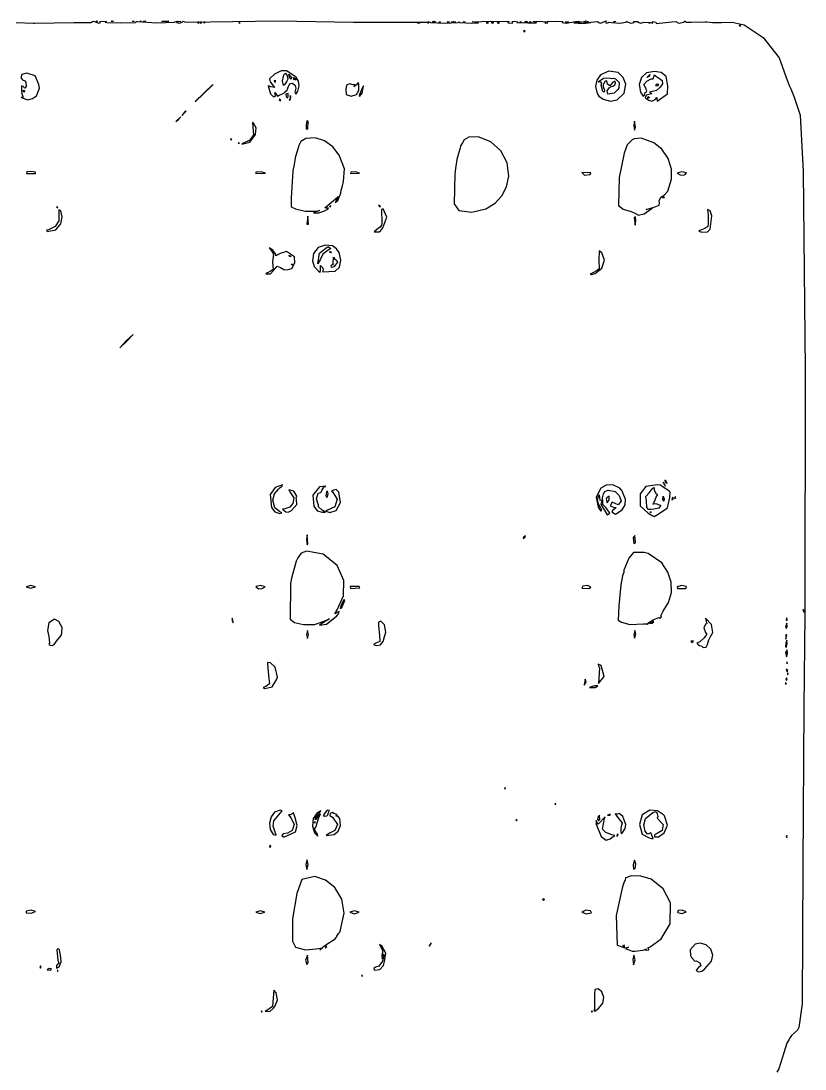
# Model space of a CAD drawing. Extents: x -33 to 316, y 14 to 132.
# Drawn here: x 270.2 to 316, y 70.5 to 131.8 of the extents above; entities that cross this region are included whole.
import ezdxf

# ---------------------------------------------------------------- set-up
doc = ezdxf.new("R2010")
doc.units = 0
doc.layers.add('Layer_1', color=7, linetype='CONTINUOUS')

msp = doc.modelspace()

# ---------------------------------------------------------------- linework, layer by layer
at = {"layer": 'Layer_1', "color": 7}
msp.add_lwpolyline([(269.92423, 131.67429), (270.9113, 131.62839), (271.001, 131.63039), (273.29202, 131.65959), (274.29418, 131.66664), (274.39268, 131.72799), (274.43748, 131.75269), (274.51178, 131.71809), (274.74533, 131.62899), (274.864293, 131.664178), (274.81593, 131.72449), (275.03818, 131.74579), (275.20795, 131.71909), (275.13203, 131.68206), (275.232991, 131.659628), (276.05418, 131.65139), (276.899005, 131.666128), (276.95873, 131.72429), (276.99453, 131.72229), (278.15624, 131.65089), (279.16823, 131.69499), (279.32948, 131.75579), (279.55109, 131.72049), (279.39442, 131.70499), (279.28932, 131.67659), (279.50338, 131.63919), (279.64377, 131.70289), (279.69217, 131.75579), (279.75817, 131.71319), (279.96336, 131.68409), (285.22994, 131.75829), (289.64319, 131.68979), (289.74249, 131.69055), (292.6912, 131.68655), (292.7897, 131.68855), (293.91131, 131.68355), (294.03831, 131.63235), (294.02471, 131.67015), (294.01211, 131.73445), (294.14992, 131.66885), (294.95606, 131.62945), (295.76039, 131.67175), (295.80019, 131.71405), (295.86619, 131.67175), (296.55411, 131.63795), (296.943575, 131.648325), (296.91394, 131.66095), (296.58586, 131.70575), (297.66536, 131.73725), (298.74486, 131.72485), (298.64966, 131.67315), (298.78724, 131.63555), (298.96716, 131.65755), (298.921458, 131.719375), (299.07299, 131.73725), (299.246876, 131.7134), (299.18941, 131.67185), (299.84558, 131.64035), (300.303508, 131.648488), (300.36416, 131.66075), (300.143679, 131.718175), (300.51233, 131.74065), (300.880529, 131.715025), (300.81924, 131.67185), (300.88274, 131.63705), (300.99916, 131.65755), (300.94626, 131.72045), (301.4331, 131.75065), (301.876854, 131.718913), (301.84585, 131.65875), (302.07415, 131.63445), (302.40146, 131.69445), (302.72349, 131.74735), (303.012551, 131.704363), (302.77719, 131.66475), (302.53377, 131.65775), (302.78777, 131.63315), (303.21111, 131.62915), (303.38044, 131.64955), (303.22081, 131.66345), (303.089298, 131.716525), (303.25591, 131.75685), (303.40158, 131.69335), (303.46508, 131.62985), (303.52858, 131.69335), (303.9077, 131.72975), (303.9871, 131.66695), (304.0708, 131.63055), (304.1877, 131.66745), (304.40697, 131.75635), (304.38577, 131.65915), (304.44927, 131.63485), (304.58685, 131.69205), (304.72443, 131.67655), (305.22185, 131.62505), (305.56052, 131.69285), (305.62272, 131.75065), (305.64932, 131.69835), (305.86233, 131.63295), (306.05024, 131.66795), (306.018775, 131.726413), (306.23844, 131.72615), (306.34237, 131.66845), (306.42087, 131.63295), (306.64343, 131.69075), (307.03521, 131.66575), (307.14104, 131.63295), (307.14804, 131.67235), (307.13744, 131.71805), (307.31736, 131.68645), (307.34086, 131.61355), (308.24871, 131.70875), (308.51128, 131.729688), (308.55965, 131.66745), (308.68565, 131.63075), (308.9321, 131.69355), (309.0349, 131.75705), (309.0742, 131.69355), (309.3822, 131.67865), (310.20013, 131.70815), (310.3037, 131.70315), (310.63943, 131.67285), (311.16638, 131.67485), (311.787185, 131.68545), (312.4748, 131.53765), (313.59238, 130.789935), (314.52363, 129.59498), (314.99013, 128.30684), (315.13471, 127.95188), (315.21251, 127.79457), (315.40937, 127.30381), (315.74756, 126.25368), (315.931245, 122.965811), (316.04119, 111.39468), (316.02009, 97.04368), (316.01509, 95.26568), (315.97399, 91.68851), (315.91199, 82.41751), (315.86709, 74.33184), (315.67193, 72.94947), (315.59313, 72.79635), (315.42379, 72.64353), (315.25446, 72.47876), (315.16976, 72.37317), (315.08506, 72.22771), (314.98586, 72.02699), (314.79242, 71.47434), (314.51047, 70.52943), (314.39085, 70.34652)], dxfattribs=at)
for points in [[(274.60686, 131.74257), (274.68796, 131.73957), (274.63236, 131.71737), (274.60676, 131.74297)], [(275.47205, 131.74283), (275.62022, 131.74283), (275.54612, 131.72343), (275.47202, 131.74283)], [(276.72088, 131.74183), (276.82672, 131.74183), (276.77382, 131.72043), (276.72092, 131.74183)], [(277.14686, 131.74271), (277.22796, 131.73971), (277.17236, 131.71751), (277.14676, 131.74311)], [(277.37786, 131.74313), (277.50486, 131.74113), (277.42996, 131.72163), (277.37786, 131.74273)], [(278.479, 131.74513), (278.86, 131.74489), (278.65763, 131.72899), (278.447996, 131.733689), (278.479, 131.74519)], [(280.626, 131.67121), (280.5862, 131.71351), (280.5202, 131.67121), (280.56, 131.62891), (280.626, 131.67121)], [(280.753, 131.67121), (280.7343, 131.71351), (280.6895, 131.67121), (280.7082, 131.62891), (280.753, 131.67121)], [(280.96467, 131.67121), (280.94597, 131.71351), (280.90117, 131.67121), (280.91987, 131.62891), (280.96467, 131.67121)], [(283.02754, 131.65441), (282.94644, 131.65741), (282.97204, 131.63181), (283.02764, 131.65401)], [(293.54825, 131.65841), (293.35775, 131.65841), (293.45295, 131.64011), (293.54825, 131.65841)], [(294.25747, 131.71347), (294.33967, 131.75577), (294.448, 131.71347), (294.3658, 131.67117), (294.25747, 131.71347)], [(294.62788, 131.69917), (294.73372, 131.69917), (294.68082, 131.67777), (294.62792, 131.69917)], [(295.11472, 131.70017), (295.26288, 131.70017), (295.18878, 131.68077), (295.11468, 131.70017)], [(295.35813, 131.68737), (295.48513, 131.72237), (295.61213, 131.70597), (295.48513, 131.67097), (295.35813, 131.68737)], [(296.04686, 131.70037), (296.17386, 131.69837), (296.09896, 131.67887), (296.04686, 131.69997)], [(297.52839, 131.65641), (297.40139, 131.65841), (297.45349, 131.63731), (297.52839, 131.65681)], [(297.84509, 131.67441), (297.69692, 131.67441), (297.77102, 131.63131), (297.84512, 131.67441)], [(298.18375, 131.65791), (298.03559, 131.65791), (298.10969, 131.63851), (298.18379, 131.65791)], [(299.36922, 131.69937), (299.47505, 131.69937), (299.42215, 131.67797), (299.36925, 131.69937)], [(299.65497, 131.71367), (299.71347, 131.75597), (299.8243, 131.71367), (299.7658, 131.67137), (299.65497, 131.71367)], [(299.91955, 131.69937), (300.02538, 131.69937), (299.97248, 131.67797), (299.91958, 131.69937)], [(302.0468, 131.71367), (302.21613, 131.71367), (302.16323, 131.67197), (302.04681, 131.71367)], [(304.8408, 131.71367), (304.9678, 131.75237), (304.9466, 131.71367), (304.84077, 131.71367)], [(306.98821, 131.65391), (306.90711, 131.65691), (306.93271, 131.63131), (306.98831, 131.65351)], [(299.676, 131.16321), (299.6337, 131.20551), (299.5914, 131.16321), (299.6337, 131.12091), (299.676, 131.16321)], [(312.27987, 131.48512), (312.19877, 131.48812), (312.22437, 131.46252), (312.27997, 131.48472)], [(270.88044, 127.22176), (271.10998, 127.38206), (271.29364, 127.82715), (271.25434, 128.05281), (271.038854, 128.544628), (270.55348, 128.70793), (270.25437, 128.62323), (270.20707, 128.4297), (270.29687, 128.32636), (270.4239, 128.25286), (270.4891, 128.18116), (270.5049, 127.93774), (270.425405, 127.825499), (270.34204, 127.93474), (270.22941, 127.96904), (270.22899, 127.60713), (270.26599, 127.52103), (270.32289, 127.34608), (270.30699, 127.28678), (270.21169, 127.27778), (270.60496, 127.14613), (270.88013, 127.22193)], [(285.09332, 127.35509), (285.07062, 127.4595), (285.04212, 127.57406), (285.11892, 127.49086), (285.199479, 127.361013), (285.29089, 127.42936), (285.49438, 127.50346), (285.63666, 127.57556), (285.68956, 127.64966), (285.75146, 127.68136), (285.875, 127.98796), (285.96, 128.10794), (286.08742, 128.12424), (286.23912, 127.99399), (286.27922, 127.83088), (286.25452, 127.75428), (286.21402, 127.60475), (286.278535, 127.480144), (286.38439, 127.66015), (286.47359, 127.97778), (286.43759, 128.23178), (286.29722, 128.47088), (285.72854, 128.8351), (285.413336, 128.84837), (285.03181, 128.64636), (284.73276, 128.36923), (284.75356, 128.28453), (284.78246, 128.19953), (285.02873, 127.87264), (284.80944, 127.91864), (284.66476, 127.97144), (284.799431, 127.500466), (284.962521, 127.335217), (285.09338, 127.35497)], [(285.49575, 128.25282), (285.57665, 128.61265), (285.67145, 128.70785), (285.76725, 128.55851), (285.79805, 128.35955), (285.74845, 128.23825), (285.68495, 128.14225), (285.62145, 128.05305), (285.55795, 127.98825), (285.49585, 128.25284)], [(285.90874, 128.47811), (285.87224, 128.64249), (286.02009, 128.46808), (286.010976, 128.359215), (285.90878, 128.47808)], [(305.05066, 127.14158), (305.465824, 127.53828), (305.57429, 128.06155), (305.410413, 128.456536), (305.12262, 128.74191), (304.575434, 128.825758), (304.09223, 128.60113), (303.871623, 128.3064), (303.79779, 127.93715), (303.88239, 127.51976), (303.99403, 127.37013), (304.24117, 127.19407), (304.673809, 127.069323), (305.0507, 127.14157)], [(307.28481, 127.17312), (307.38301, 127.28979), (307.37121, 127.18789), (307.40561, 127.0702), (308.00026, 127.4929), (308.02916, 127.97702), (307.9131, 128.51681), (307.638435, 128.747643), (307.2324, 128.81241), (306.772771, 128.730969), (306.48067, 128.45158), (306.339899, 128.038958), (306.41647, 127.60784), (306.575768, 127.367909), (306.66089, 127.43139), (306.68799, 127.58621), (306.74919, 127.60151), (306.79709, 127.67731), (306.68652, 127.90526), (306.61492, 128.055), (306.78791, 128.24238), (307.03693, 128.38227), (307.165155, 128.370683), (307.20428, 128.49717), (307.237741, 128.608424), (307.30697, 128.54327), (307.47199, 128.43281), (307.693105, 128.280566), (307.71175, 128.09464), (307.5652, 127.88126), (307.35353, 127.70206), (306.95722, 127.60546), (307.02072, 127.56506), (307.08422, 127.50156), (306.97838, 127.48036), (306.76328, 127.41736), (306.70278, 127.24802), (306.80905, 127.18402), (306.90705, 127.13002), (307.088519, 127.066064), (307.28471, 127.17322)], [(306.788, 128.44737), (306.97223, 128.62326), (306.93223, 128.51743), (306.78795, 128.44733)], [(281.42534, 128.02), (281.42437, 128.0506), (280.39301, 127.05688), (280.450198, 127.090225), (280.81772, 127.43788), (281.42532, 128.01996)], [(285.03165, 128.27402), (285.07105, 128.30582), (285.07105, 128.15766), (285.03165, 128.27407)], [(286.16109, 128.33032), (286.13239, 128.45393), (286.23822, 128.39343), (286.292085, 128.291256), (286.16112, 128.33033)], [(289.82292, 127.46324), (289.89702, 127.59814), (289.96052, 127.69194), (289.96552, 128.06734), (289.90992, 128.16757), (289.81592, 128.03559), (289.6719, 127.90695), (289.6749, 127.93165), (289.7245, 128.02355), (289.6992, 128.03945), (289.6234, 128.02945), (289.40527, 128.08415), (289.23953, 128.00945), (289.20553, 127.75355), (289.21773, 127.46474), (289.50574, 127.3583), (289.82312, 127.46329)], [(304.50965, 127.47409), (304.46735, 127.6751), (304.5867, 127.85478), (304.72923, 127.93398), (304.79853, 127.94568), (304.92532, 128.03068), (304.96762, 128.13651), (304.94642, 128.24234), (304.88292, 128.20474), (304.80882, 128.17304), (304.72182, 128.08804), (304.621735, 127.97251), (304.4996, 128.05804), (304.4596, 128.25257), (304.35507, 128.24357), (304.27587, 128.10446), (304.24557, 128.02916), (304.24599, 127.92745), (304.31059, 127.71565), (304.306128, 127.598901), (304.22389, 127.64215), (304.12057, 128.00472), (304.16347, 128.12459), (304.05763, 128.17499), (303.9518, 128.20999), (304.25664, 128.40727), (304.4363, 128.43457), (304.67341, 128.40907), (304.78697, 128.38957), (304.85857, 128.41707), (304.9637, 128.36927), (305.172286, 128.153999), (305.15555, 127.84344), (305.09475, 127.74674), (304.88174, 127.53811), (304.50974, 127.47411)], [(307.43359, 127.96248), (307.50174, 128.036979), (307.40189, 128.06317), (307.29605, 127.98777), (307.43364, 127.96247)], [(270.339, 127.6471), (270.3813, 127.7131), (270.4236, 127.6733), (270.3813, 127.6073), (270.339, 127.6471)], [(285.833, 127.37439), (285.833, 127.51197), (285.69191, 127.47317), (285.70301, 127.33558), (285.798205, 127.273118), (285.83295, 127.37438)], [(285.98515, 127.34251), (285.921838, 127.390185), (285.93435, 127.30031), (285.91845, 127.18389), (285.87535, 127.13219), (285.96925, 127.17439), (285.98515, 127.34255)], [(290.14429, 127.53564), (290.23909, 127.96498), (290.19329, 127.90558), (289.97671, 127.41367), (289.99741, 127.33587), (290.14425, 127.53562)], [(285.3885, 127.1416), (285.32, 127.1839), (285.3038, 127.1416), (285.3723, 127.0993), (285.3885, 127.1416)], [(306.8371, 127.23642), (306.8727, 127.35326), (306.9574, 127.29226), (306.83717, 127.23646)], [(279.54555, 126.16181), (279.26226, 125.89275), (279.39237, 125.97465), (279.54555, 126.16179)], [(279.87319, 126.48542), (279.76347, 126.42422), (279.60999, 126.23692), (279.87319, 126.48544)], [(283.58241, 124.66778), (283.90786, 125.12782), (283.947798, 125.51077), (283.80856, 125.79463), (283.74606, 125.82933), (283.80346, 125.09664), (283.579983, 124.790069), (283.22506, 124.6226), (283.12358, 124.5616), (283.58233, 124.66778)], [(286.98146, 125.43767), (286.99506, 125.9081), (286.91606, 125.9171), (286.87026, 125.69008), (286.88736, 125.45903), (286.98146, 125.43783)], [(306.1333, 125.54912), (306.0789, 125.90336), (306.026, 125.64228), (306.063939, 125.372416), (306.13331, 125.54908)], [(287.62294, 120.55265), (287.9121, 120.63815), (288.14434, 120.75442), (288.192528, 120.827608), (288.05494, 120.81462), (287.97084, 120.83912), (288.70931, 121.46071), (288.75271, 121.49461), (288.64799, 121.3173), (288.583091, 121.157511), (288.73309, 121.2659), (288.90679, 121.69732), (288.93239, 121.86751), (288.99269, 122.04058), (289.06979, 122.37965), (289.11198, 123.121763), (288.81007, 123.91369), (288.434415, 124.412965), (287.954304, 124.75781), (287.41218, 124.926885), (286.85049, 124.89885), (286.56648, 124.71329), (286.44541, 124.47266), (286.23726, 123.75548), (286.17006, 123.37448), (286.10676, 122.99348), (286.00264, 121.40591), (286.00222, 120.89784), (286.25241, 120.7797), (286.813929, 120.64041), (287.43097, 120.65466), (287.65322, 120.68166), (287.35564, 120.56012), (287.31454, 120.54072), (287.62282, 120.55272)], [(297.38999, 120.77637), (297.917564, 121.10839), (298.316766, 121.538801), (298.585321, 122.064345), (298.72095, 122.68176), (298.636541, 123.459935), (298.265224, 124.161709), (297.673922, 124.700813), (296.92956, 124.99098), (296.37803, 124.96318), (296.11999, 124.81447), (296.01416, 124.64446), (295.90833, 124.45505), (295.87203, 124.32484), (295.78103, 124.00946), (295.68983, 123.66194), (295.62923, 123.28094), (295.56433, 122.82413), (295.52843, 121.06729), (295.801034, 120.682315), (296.56446, 120.59485), (297.38996, 120.77637)], [(282.48446, 124.90051), (282.44936, 124.83081), (282.52406, 124.81351), (282.48446, 124.90051)], [(282.9852, 124.62716), (282.9041, 124.63016), (282.9297, 124.60456), (282.9853, 124.62676)], [(306.63827, 120.49515), (307.11058, 120.82235), (306.96336, 120.77415), (306.74566, 120.74125), (307.22821, 120.87576), (307.51058, 120.99439), (307.52888, 121.14147), (307.50478, 121.25788), (307.60168, 121.47183), (307.80841, 121.57399), (308.018105, 121.817441), (308.23962, 122.51459), (308.242032, 123.100507), (308.037573, 123.719296), (307.6757, 124.268922), (307.20587, 124.64735), (306.461899, 124.90976), (306.04279, 124.88114), (305.94339, 124.81384), (305.63344, 124.51751), (305.47102, 124.04348), (305.17387, 122.61251), (305.13327, 120.97149), (305.41479, 120.75994), (305.87103, 120.63566), (306.12125, 120.51066), (306.299078, 120.411455), (306.63826, 120.49516)], [(271.05553, 122.84148), (271.054623, 122.9249), (270.79177, 122.95582), (270.545091, 122.943203), (270.52294, 122.84708), (271.05553, 122.84108)], [(284.49949, 122.86638), (284.25024, 122.94278), (283.944575, 122.932618), (283.92994, 122.84288), (284.49949, 122.86638)], [(290.00283, 122.86638), (289.77504, 122.94288), (289.488261, 122.932546), (289.47566, 122.84281), (290.00283, 122.86641)], [(303.48158, 122.77818), (303.51468, 122.88336), (302.99521, 122.90236), (303.152365, 122.758514), (303.4816, 122.77816)], [(309.03444, 122.78318), (309.11634, 122.88902), (308.84117, 122.95102), (308.566, 122.86882), (308.74592, 122.77042), (308.9392, 122.74682), (309.0344, 122.78322)], [(307.82048, 121.45138), (307.77558, 121.50428), (307.68748, 121.43768), (307.8204, 121.45138)], [(272.25123, 119.56404), (272.5306, 119.906144), (272.62358, 120.31286), (272.54008, 120.6578), (272.41633, 120.730061), (272.42476, 120.6196), (272.42776, 120.50505), (272.42276, 120.08614), (272.21145, 119.74967), (272.02006, 119.64322), (271.81898, 119.56452), (271.698675, 119.529833), (271.74658, 119.46552), (272.25123, 119.56402)], [(272.33642, 120.88597), (272.28632, 120.89197), (272.36462, 120.81367), (272.33642, 120.88567)], [(288.33015, 120.91817), (288.31045, 120.97717), (288.24595, 120.89347), (288.33015, 120.91817)], [(291.14383, 119.44428), (291.25166, 119.52568), (291.35524, 119.68107), (291.58971, 120.29608), (291.3888, 120.77424), (291.28763, 120.73624), (291.29563, 119.91827), (291.27443, 119.81997), (291.20913, 119.70746), (291.11383, 119.64776), (290.84851, 119.43868), (291.14358, 119.44468)], [(291.19824, 120.94837), (291.10024, 120.99357), (291.19974, 120.87685), (291.19874, 120.94845)], [(310.32963, 119.43428), (310.48602, 119.59287), (310.59799, 120.37308), (310.48645, 120.66163), (310.34678, 120.74933), (310.38548, 120.43235), (310.38348, 120.23166), (310.37198, 119.90022), (310.361621, 119.754629), (310.17511, 119.63564), (309.89583, 119.52167), (309.83623, 119.48067), (309.89293, 119.46147), (310.00395, 119.41777), (310.32985, 119.43427)], [(287.02135, 119.88199), (286.97145, 120.34766), (286.90865, 119.87679), (287.02137, 119.88179)], [(306.15299, 120.07249), (306.122815, 120.310513), (306.05169, 120.25953), (306.11519, 119.81849), (306.15299, 120.07249)], [(284.78803, 116.98688), (285.11333, 117.32962), (285.189024, 117.429595), (285.36995, 117.34582), (285.57695, 117.2357), (285.77766, 117.2108), (286.040079, 117.297611), (286.21162, 117.62797), (286.19842, 117.98688), (285.73716, 118.29405), (285.35291, 118.16705), (285.09882, 118.04005), (285.10182, 118.13945), (284.93945, 118.37228), (284.718363, 118.499915), (284.85945, 118.32818), (284.96989, 118.13343), (284.91809, 117.67981), (284.94629, 117.24348), (284.83249, 117.15398), (284.61974, 117.03964), (284.52074, 116.97704), (284.7881, 116.98704)], [(288.57553, 117.13897), (288.833665, 117.365735), (288.91066, 117.77847), (288.79891, 118.23054), (288.65123, 118.44883), (288.427639, 118.620274), (287.99506, 118.6535), (287.587909, 118.515018), (287.30048, 118.17237), (287.24538, 117.74144), (287.3545, 117.40504), (287.68718, 117.06637), (287.72458, 117.18279), (287.71658, 117.47428), (287.83216, 117.36043), (287.86756, 117.25515), (287.82436, 117.10804), (288.57532, 117.13894)], [(287.55314, 117.56524), (287.66677, 118.19129), (288.05396, 118.50571), (288.13666, 118.55861), (288.18606, 118.55861), (288.27076, 118.50571), (288.322286, 118.460546), (288.16508, 118.3592), (287.846773, 118.125679), (287.70668, 117.81151), (287.55321, 117.56524)], [(288.24599, 118.25171), (288.28579, 118.29401), (288.35179, 118.25171), (288.31199, 118.20941), (288.24599, 118.25171)], [(303.77605, 117.00402), (304.15677, 117.31643), (304.318103, 117.786331), (304.15977, 118.20692), (303.99984, 118.31855), (303.98344, 117.7893), (304.00414, 117.28296), (303.88832, 117.17562), (303.62948, 117.04145), (303.48647, 116.97415), (303.56057, 116.95455), (303.77655, 117.00405)], [(285.89475, 118.00052), (285.88975, 118.06822), (286.00264, 117.99522), (285.89506, 118.00022)], [(286.02349, 117.53204), (286.06829, 117.57434), (286.08699, 117.53204), (286.04219, 117.48974), (286.02349, 117.53204)], [(288.35777, 117.34971), (288.33067, 117.48078), (288.39037, 117.53518), (288.47577, 117.52718), (288.46337, 117.59218), (288.48147, 117.95553), (288.54237, 117.86803), (288.62707, 117.80743), (288.705478, 117.664623), (288.50241, 117.3922), (288.35785, 117.3499)], [(276.39776, 113.04511), (276.76753, 113.44593), (276.34901, 113.06448), (275.97923, 112.66367), (276.39776, 113.04511)], [(307.8887, 104.59433), (307.75192, 104.8081), (307.85695, 104.57833), (307.88865, 104.59433)], [(307.972, 104.75792), (307.9085, 104.89301), (307.850475, 104.937098), (307.873, 104.80021), (307.972, 104.75791)], [(285.45203, 103.03001), (285.3171, 103.10411), (285.056775, 103.31884), (284.93208, 103.75266), (285.025278, 104.138413), (285.25802, 104.40667), (285.36737, 104.50137), (285.48378, 104.58647), (285.50418, 104.65197), (285.07618, 104.504431), (284.77772, 104.08345), (284.848995, 103.338559), (285.055238, 103.078666), (285.33559, 102.97271), (285.452, 103.03001)], [(286.01543, 103.16181), (286.332219, 103.509825), (286.31279, 103.7916), (286.29159, 103.8681), (286.34079, 104.00429), (286.155324, 104.282826), (285.87181, 104.36406), (285.96751, 104.18552), (286.15174, 103.891645), (286.10575, 103.55661), (285.933348, 103.354175), (285.62938, 103.249), (285.49971, 103.2267), (285.69849, 103.08391), (285.81706, 103.06021), (286.01537, 103.16177)], [(287.81564, 103.17961), (287.60142, 103.378878), (287.60542, 103.51066), (287.56332, 103.57276), (287.49132, 103.83125), (287.570439, 104.176401), (287.73934, 104.2059), (287.79744, 104.31875), (287.90266, 104.51336), (288.03437, 104.58126), (287.65525, 104.53656), (287.270825, 104.052673), (287.3184, 103.40614), (287.525166, 103.134133), (287.81783, 103.05474), (288.0132, 103.05555)], [(288.63689, 103.16031), (288.890581, 103.619766), (288.7841, 104.22938), (288.62755, 104.3813), (288.47199, 104.3548), (288.35954, 104.277), (288.42494, 104.2471), (288.69889, 103.82498), (288.558524, 103.37928), (288.13498, 103.18108), (288.03432, 103.11758), (288.265598, 103.048853), (288.63684, 103.16038)], [(288.16137, 104.13909), (288.125745, 104.294105), (288.05997, 104.25679), (288.03567, 104.01362), (288.09917, 103.91932), (288.16137, 104.13907)], [(304.6223, 103.00771), (304.41613, 103.31271), (304.227599, 103.514196), (304.22437, 103.70795), (304.20547, 103.90037), (304.26857, 104.13425), (304.33907, 104.26125), (304.52819, 104.33765), (304.932803, 104.262495), (305.179, 104.03731), (305.29042, 103.69555), (305.11812, 103.48435), (304.7586, 103.64641), (304.65806, 103.43882), (304.85223, 103.35002), (304.990779, 103.339058), (304.94653, 103.26532), (304.81297, 103.18062), (304.75607, 103.07764), (304.957188, 102.949273), (305.34165, 103.20018), (305.522506, 103.483946), (305.53597, 103.81314), (305.32171, 104.32077), (305.22171, 104.45979), (304.80838, 104.66039), (304.408473, 104.646775), (304.10086, 104.46597), (303.824415, 103.929506), (303.93962, 103.35999), (304.103963, 103.116705), (304.16338, 103.19826), (304.09988, 103.30762), (304.03638, 103.40892), (303.97288, 103.53459), (303.911401, 103.816693), (304.00368, 104.06962), (304.01858, 103.92475), (304.036281, 103.754633), (304.12509, 103.77845), (304.16199, 103.68865), (304.11779, 103.60395), (304.10129, 103.51925), (304.23086, 103.29346), (304.33271, 103.13193), (304.465656, 102.896859), (304.62231, 103.00759)], [(307.4626, 102.94693), (307.993434, 103.303673), (308.12739, 103.92317), (308.15329, 104.22845), (308.10559, 104.28135), (308.01569, 104.34025), (307.90621, 104.42665), (307.69455, 104.55632), (307.59236, 104.64492), (307.42272, 104.66242), (306.73502, 104.55099), (306.40821, 104.13633), (306.41221, 103.42133), (306.87728, 103.01016), (307.10626, 102.85629), (307.21696, 102.81099), (307.46265, 102.9469)], [(306.88947, 103.21241), (306.79437, 103.34158), (306.76347, 103.71544), (306.73857, 103.97502), (306.93213, 104.18111), (307.15035, 104.4619), (307.21245, 104.509271), (307.22445, 104.3462), (307.31195, 104.17305), (307.418825, 104.089306), (307.33835, 103.97521), (307.25365, 103.76771), (307.18405, 103.5864), (307.14065, 103.5335), (307.23595, 103.5646), (307.36883, 103.5389), (307.45243, 103.5088), (307.60516, 103.4744), (307.495356, 103.302663), (307.21003, 103.23006), (307.01953, 103.21856), (306.88931, 103.21256)], [(304.58326, 103.77883), (304.59326, 103.99612), (304.44587, 103.91912), (304.41947, 103.81697), (304.47747, 103.60429), (304.58371, 103.77883)], [(307.71832, 103.79729), (307.74052, 103.98503), (307.80402, 103.83687), (307.78247, 103.695233), (307.71832, 103.79727)], [(308.35437, 103.86083), (308.29087, 103.94303), (308.25447, 103.76074), (308.35437, 103.86086)], [(308.48137, 103.90913), (308.43427, 103.95513), (308.41557, 103.86203), (308.48137, 103.90913)], [(306.97857, 103.0537), (306.99727, 103.096), (307.04207, 103.0537), (307.02337, 103.0114), (306.97857, 103.0537)], [(286.98269, 101.20161), (286.93039, 101.74136), (286.89139, 101.44502), (286.93369, 101.14869), (286.98259, 101.20159)], [(299.67692, 101.59422), (299.70297, 101.681705), (299.58622, 101.61862), (299.55702, 101.52972), (299.67686, 101.59422)], [(306.13422, 101.29101), (306.08142, 101.68791), (306.00272, 101.55386), (306.0267, 101.230716), (306.13426, 101.29101)], [(288.06786, 96.52069), (288.66941, 97.00996), (288.76471, 97.12744), (288.81201, 97.25415), (288.65326, 97.18355), (288.546624, 97.11711), (288.69156, 97.35214), (289.05422, 98.16386), (289.07392, 99.07675), (288.6972, 99.93604), (287.880154, 100.600624), (286.89801, 100.78853), (286.592135, 100.67084), (286.38364, 100.39307), (286.28944, 100.19991), (286.02081, 99.20103), (285.95571, 98.88353), (285.95071, 96.81747), (286.197655, 96.615183), (286.71763, 96.48725), (287.35739, 96.49136), (287.93472, 96.68693), (288.23622, 96.82966), (287.79111, 96.55551), (287.65353, 96.44879), (288.06798, 96.52069)], [(306.59546, 96.53796), (306.78807, 96.53396), (306.83037, 96.49166), (306.87267, 96.55516), (306.90847, 96.61866), (307.20623, 96.78799), (307.48653, 96.91499), (307.54303, 96.87269), (307.65003, 96.93619), (307.61223, 96.99969), (307.73993, 97.26658), (308.066746, 97.779182), (308.226024, 98.356769), (308.213115, 98.961774), (308.02337, 99.55663), (307.66085, 100.10182), (306.87675, 100.641), (306.6399, 100.7026), (306.00647, 100.6956), (305.73235, 100.36752), (305.45687, 99.66249), (305.43957, 99.55067), (305.37537, 99.34871), (305.26393, 98.81954), (305.15083, 97.58659), (305.12513, 96.7558), (305.32055, 96.64128), (305.80278, 96.49165), (306.59549, 96.53715)], [(271.05084, 98.70394), (270.78668, 98.77804), (270.50841, 98.69134), (270.77257, 98.61724), (271.05084, 98.70394)], [(284.31254, 98.60874), (284.47841, 98.69344), (284.22308, 98.77814), (283.94174, 98.71034), (284.09029, 98.58806), (284.31254, 98.60876)], [(290.01662, 98.62954), (289.98262, 98.71354), (289.4557, 98.70754), (289.4773, 98.60673), (290.01665, 98.62963)], [(303.46144, 98.59214), (303.52844, 98.69797), (303.30079, 98.77807), (303.042025, 98.729648), (302.99812, 98.61059), (303.46147, 98.59209)], [(309.06966, 98.60514), (309.10276, 98.71033), (308.82142, 98.77813), (308.56609, 98.70053), (308.59429, 98.5947), (309.06965, 98.6052)], [(288.97216, 97.49749), (289.13507, 97.89106), (289.09327, 97.966188), (289.00647, 97.79386), (288.88899, 97.5187), (288.870628, 97.425784), (288.97219, 97.4975)], [(316.01674, 97.29391), (315.91008, 97.37971), (315.97308, 97.21171), (316.01678, 97.29391)], [(272.14999, 95.3299), (272.24409, 95.4569), (272.29319, 95.518), (272.56314, 95.84659), (272.60304, 95.99758), (272.60604, 96.31525), (272.429465, 96.680474), (272.15968, 96.81316), (271.82788, 96.5855), (271.752166, 96.152939), (271.82688, 95.78604), (271.88458, 95.41825), (271.82648, 95.332289), (271.91628, 95.29387), (272.03386, 95.26977), (272.15028, 95.32987)], [(282.59457, 96.74604), (282.54417, 96.85793), (282.55217, 96.70371), (282.60257, 96.59182), (282.59457, 96.74604)], [(310.26039, 95.18182), (310.33669, 95.3362), (310.41129, 95.59532), (310.50249, 95.75592), (310.646154, 96.023159), (310.57399, 96.49163), (310.23118, 96.85856), (310.25448, 96.69914), (310.296568, 96.531659), (310.21708, 96.5217), (310.13238, 96.30756), (310.21708, 96.02597), (310.30178, 95.91614), (310.25838, 95.87844), (310.12573, 95.69044), (309.89912, 95.47563), (309.71077, 95.41413), (309.81659, 95.28713), (310.0054, 95.22163), (310.0912, 95.15673), (310.26035, 95.18183)], [(315.00074, 96.81804), (314.95274, 96.88434), (314.93024, 96.77004), (314.97999, 96.708398), (315.00064, 96.81804)], [(287.01841, 95.9202), (286.95491, 96.15304), (286.89141, 95.9202), (286.95491, 95.68737), (287.01841, 95.9202)], [(291.23064, 95.3169), (291.37822, 95.50889), (291.44612, 95.70846), (291.53442, 96.05622), (291.46465, 96.485556), (291.23777, 96.69557), (291.100401, 96.639535), (291.11619, 96.41439), (291.17419, 95.87782), (291.18689, 95.49682), (290.98669, 95.43332), (290.806269, 95.332878), (290.90259, 95.29776), (291.01756, 95.26606), (291.23055, 95.31696)], [(306.1447, 95.9341), (306.0918, 96.15303), (306.0261, 95.91666), (306.078541, 95.691218), (306.14473, 95.93406)], [(307.10282, 96.57566), (307.21141, 96.65666), (307.08441, 96.64866), (306.95741, 96.56766), (307.10282, 96.57566)], [(315.00074, 96.42819), (314.98104, 96.57636), (314.89954, 96.34659), (314.966953, 96.286136), (315.00069, 96.42819)], [(309.52086, 95.51431), (309.37041, 95.52641), (309.42121, 95.44171), (309.52081, 95.51421)], [(314.99211, 95.3958), (314.97801, 95.58147), (314.92391, 95.40057), (314.895998, 95.187824), (314.96581, 95.16986), (314.99201, 95.3958)], [(314.98045, 95.8908), (314.91445, 95.8978), (314.92665, 95.634), (314.98045, 95.89079)], [(315.01607, 94.7983), (315.00227, 95.00878), (314.8949, 94.85844), (314.9586, 94.61528), (315.016, 94.7983)], [(314.98777, 94.32124), (314.96667, 94.26914), (314.98617, 94.19424), (314.98817, 94.32124)], [(284.89128, 92.85899), (285.1558, 93.29536), (285.2031, 93.42552), (285.07148, 94.00798), (284.79209, 94.2492), (284.62032, 94.2769), (284.64402, 93.9446), (284.69862, 93.34537), (284.74332, 93.03469), (284.51528, 92.86628), (284.357154, 92.808224), (284.46788, 92.75703), (284.89128, 92.85896)], [(304.30355, 93.46256), (304.11759, 94.1032), (303.95524, 94.1866), (303.97634, 94.07864), (304.01994, 93.96223), (303.97594, 93.05784), (304.30356, 93.46257)], [(315.04307, 93.80097), (314.92919, 93.89417), (314.99939, 93.73994), (315.04309, 93.80094)], [(303.2533, 93.12966), (303.1905, 93.29547), (303.1226, 92.96157), (303.25332, 93.12966)], [(314.95847, 93.03897), (314.91617, 93.08377), (314.87387, 93.06507), (314.91617, 93.02027), (314.95847, 93.03897)], [(315.00077, 93.31913), (314.95847, 93.38013), (314.91617, 93.29293), (314.95847, 93.23193), (315.00077, 93.31913)], [(315.02877, 93.66588), (315.00737, 93.61298), (315.02877, 93.56008), (315.02877, 93.66591)], [(303.77276, 92.81159), (303.92591, 92.91742), (303.74013, 92.91442), (303.53905, 92.85242), (303.44375, 92.80862), (303.77271, 92.81162)], [(298.53313, 86.92427), (298.51443, 86.96657), (298.46963, 86.92427), (298.48833, 86.88197), (298.53313, 86.92427)], [(301.47349, 85.99001), (301.45479, 86.05601), (301.41179, 86.01661), (301.47349, 85.99001)], [(285.12981, 84.1966), (285.04971, 84.4181), (284.943766, 84.708215), (284.986283, 85.020503), (285.47739, 85.60288), (285.3632, 85.64058), (285.03653, 85.52645), (284.825591, 85.254636), (284.735269, 84.891709), (284.771552, 84.519247), (284.94043, 84.21883), (285.12981, 84.19663)], [(285.56076, 84.09261), (285.62016, 84.09061), (286.24887, 84.38263), (286.35977, 84.75563), (286.22826, 85.20137), (286.14976, 85.44186), (286.13316, 85.50436), (286.06606, 85.44366), (285.93601, 85.38416), (285.841826, 85.368846), (286.00241, 85.18425), (286.17174, 84.82106), (286.062409, 84.451739), (285.79557, 84.29958), (285.528428, 84.264959), (285.45207, 84.14705), (285.5607, 84.09305)], [(287.54601, 84.2468), (287.41414, 84.44671), (287.35714, 84.61355), (287.42344, 84.61455), (287.46864, 84.72062), (287.62797, 85.22739), (287.72017, 85.44254), (287.54421, 85.25013), (287.420241, 85.084341), (287.41781, 85.17983), (287.62053, 85.43702), (287.73344, 85.608799), (287.51827, 85.48462), (287.289203, 85.160055), (287.24162, 84.71981), (287.361003, 84.320321), (287.55303, 84.13024), (287.54603, 84.24665)], [(288.08479, 85.31563), (288.14409, 85.38453), (288.18879, 85.50541), (288.23429, 85.62419), (288.10075, 85.64089), (287.99249, 85.51541), (287.92869, 85.41561), (287.86519, 85.32771), (287.93219, 85.28991), (288.08488, 85.31561)], [(288.51435, 84.22066), (288.754309, 84.414078), (288.88206, 84.75124), (288.83846, 85.1585), (288.62521, 85.42255), (288.50015, 85.45845), (288.41655, 85.50525), (288.28837, 85.46365), (288.25557, 85.33841), (288.42712, 85.23436), (288.71184, 84.80776), (288.55733, 84.470556), (288.25105, 84.29911), (288.05275, 84.17749), (288.51439, 84.22069)], [(288.64656, 85.27619), (288.63856, 85.34149), (288.68376, 85.29629), (288.64626, 85.27609)], [(304.64174, 83.97636), (304.83022, 84.10621), (304.917978, 84.175026), (304.73752, 84.20461), (304.38827, 84.34239), (304.2027, 84.54668), (304.32048, 85.15624), (304.36048, 85.25983), (303.94986, 84.83877), (303.88976, 84.91357), (303.83156, 85.04057), (303.82956, 84.8289), (304.12422, 84.11262), (304.411694, 83.8918), (304.64213, 83.97635)], [(304.03786, 85.12271), (304.04486, 85.17211), (304.01766, 85.24861), (304.017985, 85.353536), (303.93116, 85.23311), (303.90886, 85.08284), (303.95116, 85.05714), (303.96316, 85.02284), (304.03726, 85.12274)], [(304.64665, 85.35203), (304.64465, 85.41263), (304.50178, 85.35343), (304.64629, 85.35243)], [(305.51729, 84.57265), (305.55959, 84.82105), (305.398276, 85.270591), (305.18378, 85.4496), (305.08088, 85.4246), (304.94396, 85.4266), (305.13925, 85.15908), (305.35363, 84.90126), (305.30653, 84.78047), (305.26493, 84.59768), (305.26893, 84.38848), (305.31473, 84.257), (305.39433, 84.35816), (305.51708, 84.57289)], [(307.1526, 84.05416), (307.0845, 84.19352), (307.035711, 84.321579), (306.94049, 84.29192), (306.831601, 84.256256), (306.7028, 84.42811), (306.612978, 84.798531), (306.7155, 85.15582), (307.14863, 85.50857), (307.34373, 85.56727), (307.39263, 85.43092), (307.43543, 85.2734), (307.40243, 85.1832), (307.75112, 84.80806), (307.68762, 84.47042), (307.40511, 84.28984), (307.238936, 84.205175), (307.24845, 84.09513), (307.476261, 84.096329), (307.81145, 84.32852), (307.99369, 84.77785), (307.82007, 85.31569), (307.76167, 85.37399), (307.40973, 85.61842), (306.96643, 85.65002), (306.518138, 85.375536), (306.36467, 84.80436), (306.511985, 84.251731), (306.9224, 84.02524), (307.06818, 83.99124), (307.15658, 83.99124), (307.15258, 84.05394)], [(287.36382, 84.93471), (287.38512, 84.98761), (287.38512, 84.88178), (287.36382, 84.93468)], [(299.21047, 85.06171), (299.16817, 85.10401), (299.12587, 85.06171), (299.16817, 85.01941), (299.21047, 85.06171)], [(305.0948, 84.14808), (305.1221, 84.23698), (305.0586, 84.25148), (305.0313, 84.13047), (305.0948, 84.14817)], [(314.98338, 84.16191), (314.94568, 84.06231), (314.99278, 84.05931), (314.98378, 84.16161)], [(284.81713, 83.5639), (284.77483, 83.6012), (284.73253, 83.5115), (284.77483, 83.4742), (284.81713, 83.5639)], [(286.9973, 82.48), (286.9338, 82.75459), (286.8577, 82.46535), (286.9212, 82.19076), (286.9973, 82.48)], [(306.10233, 82.23389), (306.15313, 82.51216), (306.07903, 82.72552), (305.99233, 82.44725), (306.006076, 82.205645), (306.1023, 82.23389)], [(287.46092, 77.54873), (287.743784, 77.59498), (287.6958, 77.53383), (287.68, 77.48663), (287.8375, 77.62443), (287.8908, 77.68073), (288.20377, 77.89079), (288.55221, 78.11496), (288.64291, 78.22339), (288.66491, 78.28829), (288.71181, 78.35309), (288.77531, 78.44229), (288.83881, 78.52619), (288.87991, 78.65924), (289.09673, 79.6331), (288.961305, 80.458403), (288.54886, 81.13108), (288.006425, 81.568873), (287.37828, 81.77682), (286.62808, 81.59559), (286.54898, 81.39356), (286.34095, 80.78592), (286.082055, 79.30001), (286.07225, 77.99578), (286.2621, 77.65038), (286.832303, 77.49473), (287.46093, 77.54866)], [(306.09371, 77.41745), (306.39655, 77.44425), (306.57647, 77.46555), (306.77721, 77.55125), (306.75281, 77.52625), (306.70341, 77.46275), (306.91358, 77.48115), (306.89168, 77.59478), (306.84898, 77.60668), (306.98468, 77.67208), (307.63651, 78.12612), (308.14728, 79.00968), (308.18208, 80.23384), (307.743315, 81.044746), (307.03839, 81.61989), (306.440934, 81.802728), (305.88631, 81.80357), (305.62177, 81.71367), (305.55097, 81.70187), (305.53637, 81.67957), (305.51657, 81.5672), (305.49417, 81.5056), (305.45697, 81.4115), (305.39107, 81.22946), (305.34547, 81.09589), (305.00742, 79.49475), (305.05402, 77.75716), (305.5155, 77.60389), (305.72976, 77.64929), (305.64506, 77.61089), (305.56036, 77.54739), (305.73102, 77.48389), (305.92605, 77.42039), (306.0936, 77.41739)], [(300.81913, 80.42624), (300.75563, 80.48974), (300.69213, 80.42624), (300.75563, 80.36274), (300.81913, 80.42624)], [(271.05017, 79.72096), (270.801729, 79.808926), (270.50738, 79.74756), (270.510193, 79.648128), (270.80288, 79.63634), (271.05017, 79.72104)], [(284.47056, 79.69596), (284.2064, 79.77006), (283.92813, 79.68336), (284.19229, 79.60926), (284.47056, 79.69596)], [(289.9818, 79.68536), (289.70663, 79.77006), (289.43147, 79.68536), (289.70663, 79.60066), (289.9818, 79.68536)], [(303.55078, 79.64486), (303.506739, 79.767141), (303.23595, 79.80366), (302.98577, 79.69592), (303.24786, 79.60072), (303.55078, 79.64492)], [(309.0953, 79.70656), (308.86701, 79.80426), (308.617031, 79.781524), (308.58117, 79.66497), (308.85137, 79.60917), (309.0953, 79.70657)], [(291.17641, 76.34906), (291.39457, 76.5724), (291.46107, 76.80908), (291.532278, 77.295331), (291.29762, 77.71394), (291.172231, 77.802445), (291.24902, 77.65704), (291.35827, 77.41767), (291.34057, 77.35677), (291.29477, 77.17435), (291.325665, 76.954531), (291.37087, 77.10795), (291.401008, 77.262694), (291.42117, 77.16645), (291.34907, 76.82996), (291.13567, 76.54055), (290.93781, 76.46785), (290.83137, 76.40775), (290.85797, 76.3032), (291.17651, 76.3491)], [(294.15116, 77.80671), (294.17746, 77.88901), (294.06065, 77.69565), (294.15125, 77.8067)], [(305.41816, 77.71682), (305.43476, 77.78032), (305.47576, 77.71682), (305.45916, 77.65332), (305.41816, 77.71682)], [(310.00547, 76.23523), (310.16422, 76.36281), (310.56632, 76.82362), (310.641833, 77.178219), (310.525506, 77.524784), (310.266419, 77.784107), (309.91365, 77.87698), (309.61755, 77.81868), (309.328419, 77.479581), (309.35311, 77.15819), (309.39981, 77.04523), (309.58999, 76.83636), (309.67549, 76.85356), (309.89132, 76.72448), (309.953756, 76.548728), (309.81172, 76.44796), (309.67471, 76.30981), (309.73791, 76.23491), (309.81841, 76.20311), (310.00539, 76.23521)], [(272.44121, 76.48793), (272.54821, 76.7848), (272.53591, 77.05754), (272.455543, 77.490674), (272.37767, 77.568308), (272.30895, 77.48829), (272.36365, 76.8938), (272.428676, 76.730473), (272.27585, 76.58336), (272.27685, 76.42565), (272.44101, 76.48795)], [(287.00166, 76.74545), (286.95956, 77.17597), (286.8491, 76.88882), (286.9118, 76.63732), (287.0016, 76.74545)], [(288.0822, 77.68143), (288.0451, 77.70113), (287.987, 77.61103), (288.0822, 77.68143)], [(306.10252, 76.91355), (306.03672, 77.17725), (305.98382, 76.92307), (306.01272, 76.6225), (306.10252, 76.91355)], [(271.39747, 76.48893), (271.35517, 76.55243), (271.31287, 76.48893), (271.35517, 76.42543), (271.39747, 76.48893)], [(271.93933, 76.30686), (271.98268, 76.387406), (271.86313, 76.39206), (271.73613, 76.31476), (271.93933, 76.30676)], [(272.35772, 76.30633), (272.33212, 76.28073), (272.35432, 76.22513), (272.35732, 76.30623)], [(290.17049, 75.95679), (290.15179, 76.02279), (290.10879, 75.98339), (290.17049, 75.95679)], [(284.76986, 73.91038), (284.97647, 74.0903), (285.07437, 74.224), (285.193816, 74.559993), (285.12397, 74.98348), (284.990674, 75.123378), (284.95823, 74.69173), (284.907096, 74.183431), (284.63721, 73.98204), (284.47846, 73.88073), (284.76985, 73.91043)], [(303.96849, 74.05957), (304.221711, 74.375595), (304.27886, 74.71256), (304.156536, 75.040358), (303.94032, 75.20839), (303.752898, 75.165809), (303.74144, 74.90134), (303.74044, 74.01234), (303.69814, 73.94884), (303.7538, 73.896524), (303.96882, 74.05957)], [(284.30913, 73.88538), (284.26433, 73.92768), (284.24563, 73.88538), (284.29043, 73.84308), (284.30913, 73.88538)], [(303.61631, 73.89698), (303.53481, 73.88318), (303.56871, 73.84928), (303.61631, 73.89688)]]:
    msp.add_lwpolyline(points, close=True, dxfattribs=at)

doc.saveas('drawing.dxf')
